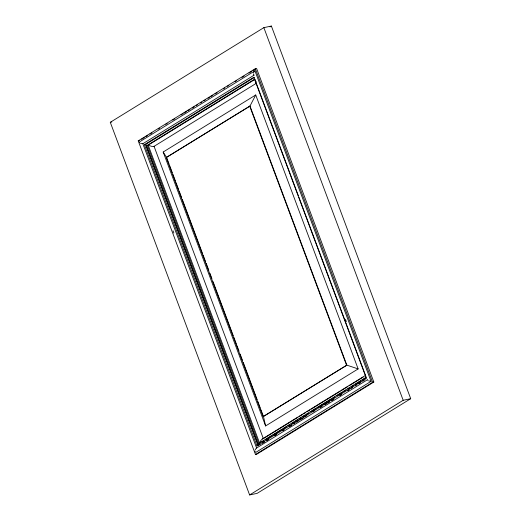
<?xml version="1.0" encoding="UTF-8"?>
<svg xmlns="http://www.w3.org/2000/svg" width="521" height="521" viewBox="0 0 521 521"><rect width="100%" height="100%" fill="white"/><g stroke="black" fill="none" stroke-linecap="round" stroke-linejoin="round"><path stroke-width="0.78" d="M367.546 379.692L367.891 380.402M259.829 442.681L260.878 440.466L262.284 439.001L365.625 375.302M253.447 72.66L254.938 70.817L371.043 381.352L255.87 452.345L255.095 451.909L254.938 451.017M255.134 449.903L256.293 448.197L367.272 379.861M255.726 94.972L249.989 106.043L166.29 157.505L263.17 416.618L346.869 365.156L358.142 368.914L255.726 94.972L163.177 152.021L265.599 425.957L358.142 368.914M110.289 122.305L263.854 27.646L271.382 26.05L410.711 398.695L257.146 493.354L249.618 494.95L110.289 122.305L111.794 121.986M270.002 26.903L271.382 26.05M138.221 140.846L255.316 68.668L256.573 68.401L373.837 382.049L256.742 454.227L255.492 454.488L138.221 140.846L139.478 140.579M141.556 139.296L144.33 137.59M145.711 136.736L147.795 135.453M149.872 134.171L151.95 132.894M158.189 129.052L159.569 128.192M165.808 124.35L167.195 123.497M172.738 120.077L174.815 118.801M181.047 114.952L182.435 114.099M183.822 113.246L186.59 111.54M187.977 110.686L190.054 109.403M192.138 108.121L194.216 106.838M196.293 105.561L197.68 104.708M200.448 102.995L201.835 102.142M203.913 100.859L205.3 100.006M208.074 98.3L209.455 97.447M210.842 96.593L212.92 95.31M214.997 94.027L217.081 92.745M223.314 88.902L224.701 88.049M227.469 86.343L228.856 85.49M235.095 81.641L236.482 80.788M242.024 77.375L244.102 76.092M248.953 73.103L251.721 71.397M253.108 70.537L255.186 69.26M254.938 70.817L139.491 141.907L139.693 142.774M140.494 143.275L142.845 143.731L254.183 75.102M144.382 144.688L253.799 77.245L366.426 378.474L257.009 445.911L144.382 144.688L145.639 144.421L254.443 77.395M255.01 79.335L148.198 145.17L259.666 443.286L258.722 443.488L147.261 145.366L254.756 79.107L298.37 195.766M148.687 145.418L151.937 146.421L154.066 146.336L256.579 83.145M166.29 157.505L249.989 106.043L346.869 365.156L263.17 416.618M264.049 438.213L297.986 417.295M299.373 416.442L302.141 414.729M303.528 413.876L305.606 412.593M306.993 411.74L309.761 410.034M311.148 409.18L340.239 391.245M341.626 390.392L347.859 386.549M349.246 385.696L363.098 377.158M258.722 443.488L366.217 377.23M261.731 442.01L263.795 440.74M265.866 439.463L271.376 436.064M272.757 435.217L282.402 429.271M283.782 428.418L286.537 426.725M287.918 425.872L289.982 424.595M292.047 423.326L294.118 422.049M295.498 421.202L297.563 419.926M298.943 419.079L301.008 417.803M303.072 416.526L305.143 415.257M306.517 414.403L308.588 413.127M310.653 411.857L316.169 408.457M317.543 407.611L327.195 401.665M328.569 400.812L331.33 399.112M332.704 398.265L334.775 396.989M336.84 395.719L342.356 392.32M343.73 391.466L345.801 390.196M347.865 388.92L349.93 387.644M351.31 386.797L353.375 385.52M355.446 384.251L360.955 380.851M362.336 379.998L365.781 377.875M260.337 444.367L257.009 445.911M262.415 443.084L264.492 441.808M266.57 440.525L268.647 439.242M274.88 435.406L276.267 434.547M282.499 430.711L283.886 429.851M289.422 426.438L291.5 425.156M293.577 423.879L294.964 423.026M296.351 422.173L299.119 420.467M300.506 419.607L302.584 418.33M304.661 417.047L306.739 415.771M312.971 411.929L314.352 411.076M320.584 407.233L321.971 406.38M324.746 404.667L326.126 403.814M327.514 402.961L329.591 401.684M331.669 400.402L333.746 399.119M339.979 395.276L341.366 394.423M347.598 390.581L348.979 389.728M351.056 388.451L352.443 387.598M355.211 385.885L356.598 385.032M358.676 383.756L360.063 382.902M362.831 381.196L364.218 380.337M262.493 443.071L264.57 441.788M266.648 440.512L268.725 439.229M274.958 435.387L276.345 434.534M282.577 430.691L283.965 429.838M289.5 426.425L291.578 425.143M301.972 418.741L303.352 417.888M320.669 407.214L322.05 406.36M324.824 404.654L326.205 403.801M327.592 402.948L329.669 401.665M331.747 400.382L333.824 399.106M340.057 395.263L341.444 394.41M347.676 390.568L349.057 389.715M358.754 383.736L360.832 382.46M255.492 454.488L372.587 382.316L373.837 382.049M249.618 494.95L403.182 400.291L410.711 398.695M262.284 439.001L263.352 438.643L154.066 146.336M147.261 145.366L148.198 145.17M371.043 381.352L368.692 380.897M253.87 75.096L253.252 73.774M163.177 152.021L166.603 157.44L169.169 164.297M255.967 81.413L256.156 81.758M263.854 27.646L403.182 400.291M255.316 68.668L372.587 382.316M345.495 319.327L346.348 321.607M298.937 197.29L365.931 376.462M249.676 106.108L346.556 365.221M169.742 165.821L172.301 172.679M172.874 174.203L175.44 181.067M176.007 182.591L178.573 189.449M179.139 190.973L181.705 197.83M182.278 199.354L202.506 253.466M203.079 254.99L205.639 261.848M206.212 263.372L208.778 270.23M209.917 273.278L211.91 278.611M213.05 281.659L233.278 335.771M233.851 337.295L236.417 344.153M236.983 345.677L238.976 351.011M240.116 354.065L242.395 360.161M243.255 362.447L257.218 399.789M257.784 401.313L260.35 408.171M260.917 409.695L263.483 416.553L265.599 425.957M145.717 144.408L258.338 445.631L145.639 144.421M142.845 143.731L256.632 448.06M173.018 230.751L173.871 233.03"/></g></svg>
